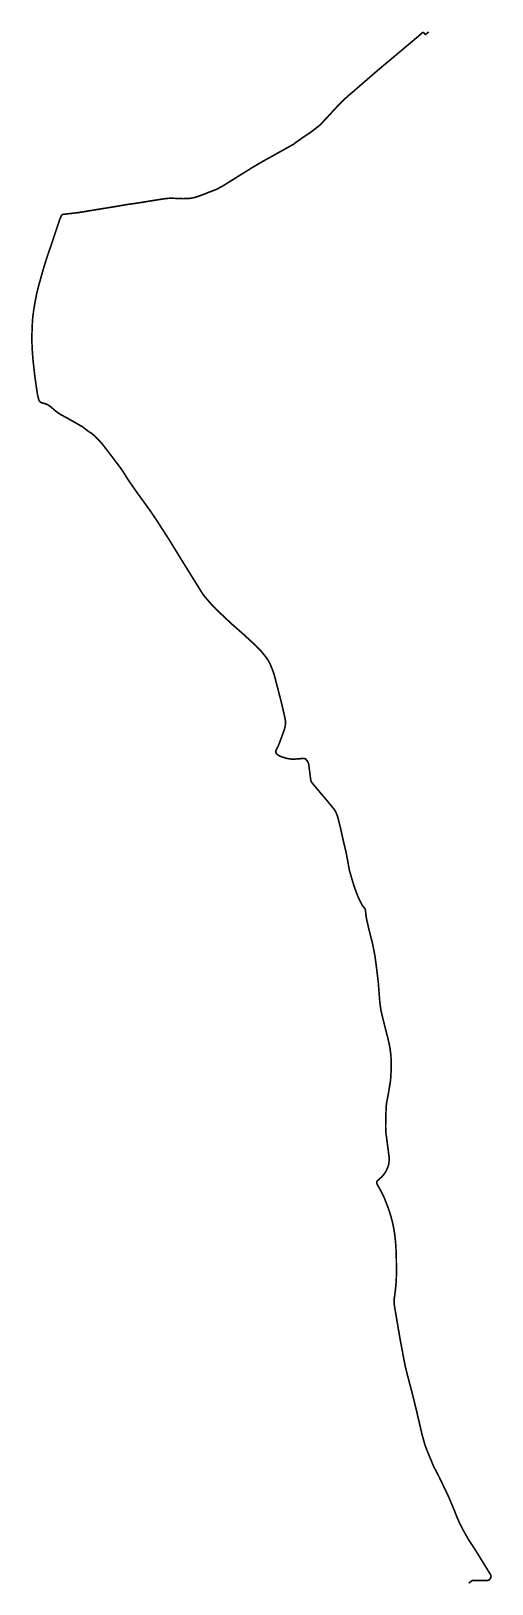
# Model space of a CAD drawing. Header units: millimetres. Extents: x 391180 to 392604, y 304059 to 308860.
import ezdxf

# ---------------------------------------------------------------- set-up
doc = ezdxf.new("R2010")
doc.units = ezdxf.units.MM
doc.linetypes.add('DASHED', pattern=[19.05, 12.7, -6.35])
doc.layers.add('_FUN_33kV OPT 2 Overview Route', color=102, linetype='Continuous', lineweight=9)

msp = doc.modelspace()

# ---------------------------------------------------------------- linework, layer by layer
at = {"layer": '_FUN_33kV OPT 2 Overview Route', "linetype": 'DASHED', "ltscale": 1.5, "flags": 128}
for points in [[(392408.9, 308857.8, 5, 5, 0), (392400, 308850.4, 5, 5, -0.40911), (392397.5, 308850.6, 5, 5, 0), (392393.8, 308854.9, 5, 5, 0.41386), (392389.6, 308855.2, 5, 5, 0), (392364.5, 308833.7, 5, 5, 0), (392334, 308808.1, 5, 5, 0), (392324.4, 308799.9, 5, 5, 0), (392324.4, 308799.9, 5, 5, 0), (392307.6, 308785.9, 5, 5, 0), (392251.3, 308738.7, 5, 5, 0), (392241.8, 308730.5, 5, 5, 0), (392234.9, 308724.5, 5, 5, 0), (392177.1, 308674.3, 5, 5, 0), (392160.4, 308660.1, 5, 5, 0), (392151.8, 308652.3, 5, 5, 0), (392142.6, 308643.5, 5, 5, 0), (392138.6, 308639.6, 5, 5, 0), (392128.6, 308629.4, 5, 5, 0), (392118.2, 308618.2, 5, 5, 0), (392108, 308607.2, 5, 5, 0), (392103, 308601.7, 5, 5, 0), (392094.4, 308592.4, 5, 5, 0), (392092.3, 308590.1, 5, 5, 0), (392078.5, 308575.4, 5, 5, 0), (392073.3, 308569.8, 5, 5, 0), (392061.1, 308560.3, 5, 5, 0), (392052.1, 308553.3, 5, 5, 0), (392043.1, 308546.4, 5, 5, 0), (392026.1, 308535.3, 5, 5, 0), (392019.7, 308530.8, 5, 5, 0), (392004.6, 308520.3, 5, 5, 0), (391997.3, 308515, 5, 5, 0), (391991.7, 308510.5, 5, 5, 0), (391911.6, 308465.9, 5, 5, 0), (391895.3, 308456.7, 5, 5, 0), (391864.5, 308438.7, 5, 5, 0), (391834.1, 308419.7, 5, 5, 0), (391827.7, 308415.8, 5, 5, 0), (391796.5, 308396.2, 5, 5, 0), (391774.9, 308382.6, 5, 5, 0), (391754.2, 308371.3, 5, 5, 0), (391732.2, 308362.8, 5, 5, 0), (391706.5, 308352.7, 5, 5, 0), (391696.3, 308349.1, 5, 5, 0), (391690.4, 308347.2, 5, 5, 0), (391684.2, 308345.5, 0, 0, 0)], [(391667.7, 308342.6, 5, 5, 0), (391650.6, 308342.1, 5, 5, 0), (391621.2, 308343.2, 5, 5, 0), (391608.4, 308343.3, 5, 5, 0), (391599.6, 308342.8, 5, 5, 0), (391584.2, 308340.6, 5, 5, 0), (391498.5, 308326.8, 5, 5, 0), (391479.3, 308324.4, 5, 5, 0), (391440.9, 308317.7, 5, 5, 0), (391367.8, 308305.8, 5, 5, 0), (391337.4, 308300.8, 5, 5, 0), (391328, 308299.2, 5, 5, 0), (391303.5, 308296.3, 5, 5, 0), (391282.2, 308293.9, 5, 5, 0), (391279.2, 308293.5, 5, 5, 0.262966), (391273.8, 308289.3, 5, 5, 0), (391269, 308277.8, 5, 5, 0), (391266.7, 308270.5, 5, 5, 0), (391263.8, 308262.2, 5, 5, 0), (391259.3, 308248.9, 5, 5, 0), (391243.9, 308202.6, 5, 5, 0), (391231.3, 308166.2, 5, 5, 0), (391223.4, 308141.4, 5, 5, 0), (391219.1, 308127.2, 5, 5, 0), (391211.8, 308101.5, 5, 5, 0), (391201.9, 308065.8, 5, 5, 0), (391197.6, 308048.2, 5, 5, 0), (391192.2, 308019.8, 5, 5, 0), (391187.9, 307993.5, 5, 5, 0), (391184.8, 307967.9, 5, 5, 0), (391184.4, 307959.3, 5, 5, 0), (391183.6, 307942.3, 5, 5, 0), (391182.9, 307918.7, 5, 5, 0), (391183.1, 307895, 5, 5, 0), (391184, 307875.3, 5, 5, 0), (391185.8, 307849.3, 5, 5, 0), (391189.5, 307814.9, 5, 5, 0), (391192.1, 307791.7, 5, 5, 0), (391193.2, 307784.1, 5, 5, 0), (391196.2, 307763.3, 5, 5, 0), (391198.1, 307750.3, 5, 5, 0), (391200.1, 307736.7, 5, 5, 0.02347), (391200.4, 307735.5, 5, 5, 0), (391204.1, 307720.4, 5, 5, 0), (391206, 307716.2, 5, 5, 0), (391208.8, 307713.3, 5, 5, 0), (391211.7, 307711.6, 5, 5, 0), (391213.5, 307710.9, 5, 5, 0), (391214.9, 307710.4, 5, 5, 0), (391223.8, 307708, 5, 5, 0), (391229, 307706.1, 5, 5, 0), (391231.1, 307705.1, 5, 5, 0), (391238.5, 307700.6, 5, 5, 0), (391255.9, 307685.8, 5, 5, 0), (391260.5, 307682.1, 5, 5, 0), (391269.9, 307675.6, 5, 5, 0), (391298.5, 307660.1, 5, 5, 0), (391315.2, 307650.5, 5, 5, 0), (391339, 307636.9, 5, 5, 0), (391355.7, 307623.9, 5, 5, 0), (391368.2, 307615.7, 5, 5, 0), (391376.4, 307609.2, 5, 5, 0), (391388.5, 307596.8, 5, 5, 0), (391398.5, 307585.8, 5, 5, 0), (391424.4, 307552.5, 5, 5, 0), (391443.8, 307526.5, 5, 5, 0), (391456.3, 307510.2, 5, 5, 0), (391466.5, 307495, 5, 5, 0), (391477.3, 307477.7, 5, 5, 0), (391484.9, 307466.2, 5, 5, 0), (391505.4, 307436.7, 5, 5, 0), (391546.1, 307380.4, 5, 5, 0), (391565.6, 307351.9, 5, 5, 0), (391606.8, 307287.9, 5, 5, 0), (391653.7, 307211.6, 5, 5, 0), (391696.8, 307142.3, 5, 5, 0), (391706.3, 307126.9, 5, 5, 0), (391714.3, 307114.7, 5, 5, 0), (391738.1, 307087.2, 5, 5, 0), (391752.7, 307071.9, 5, 5, 0), (391776.8, 307049.2, 5, 5, 0), (391797.6, 307029.5, 5, 5, 0), (391818.9, 307010.6, 5, 5, 0), (391836.8, 306995, 5, 5, 0), (391874.1, 306960.7, 5, 5, 0), (391893.4, 306940.4, 5, 5, 0), (391907.7, 306922.4, 5, 5, 0), (391915.3, 306910.5, 5, 5, 0), (391919.7, 306901.5, 5, 5, 0), (391926.8, 306883.8, 5, 5, 0), (391931.3, 306871.3, 5, 5, 0), (391937.2, 306848.6, 5, 5, 0), (391954, 306783.6, 5, 5, 0), (391964.7, 306737.3, 5, 5, 0), (391966.9, 306723.9, 5, 5, 0), (391967, 306719.5, 5, 5, 0), (391964.6, 306706.4, 5, 5, 0), (391963.2, 306701, 5, 5, 0), (391959.3, 306690.4, 5, 5, 0), (391952.2, 306670.7, 5, 5, 0), (391951, 306667.5, 5, 5, 0), (391943.5, 306648.5, 5, 5, 0), (391936.9, 306634.8, 5, 5, 0), (391936.1, 306632.9, 5, 5, 0), (391938.3, 306626.2, 5, 5, 0), (391943.8, 306621.4, 5, 5, 0), (391953, 306616.7, 5, 5, 0), (391965.2, 306613, 5, 5, 0), (391972.8, 306610.7, 5, 5, 0), (391988.5, 306608.8, 5, 5, 0), (392003.6, 306609.8, 0, 0, 0)]]:
    msp.add_lwpolyline(points, format="xyseb", dxfattribs=at)
at = {"layer": '_FUN_33kV OPT 2 Overview Route', "linetype": 'DASHED', "ltscale": 1.5, "const_width": 5, "flags": 128}
for points in [[(391684.2, 308345.5), (391679.9, 308344.4), (391667.8, 308342.6), (391667.7, 308342.6)], [(392003.6, 306609.8), (392012.9, 306610.5), (392021.9, 306611.6), (392026.8, 306610.3)], [(392026.8, 306610.3), (392028, 306610), (392030.5, 306607.4), (392034.3, 306602.4), (392036.8, 306598), (392038.4, 306592.2), (392043.1, 306556), (392044.8, 306543.4), (392045.9, 306539.6), (392047.8, 306536.9), (392062.2, 306519.3), (392087.8, 306489.2), (392115.6, 306455.7), (392118.8, 306451), (392121.3, 306447), (392126.4, 306434.8), (392128.6, 306428.2), (392135.2, 306401.8), (392145.6, 306355), (392151.5, 306330.2), (392154.2, 306318.8), (392156.5, 306306.2), (392160.3, 306285.4), (392163.9, 306265.6), (392175.2, 306226.6), (392180.7, 306209.8), (392191.2, 306182), (392197.1, 306170), (392198, 306168), (392204.4, 306155.9), (392213, 306145.4), (392214.3, 306135), (392215, 306128.1), (392216.5, 306117.6), (392221.5, 306094.7), (392228.6, 306065.4), (392235.3, 306039.8), (392239.6, 306018), (392243, 306000.3), (392247.9, 305963.2), (392253.3, 305918.4), (392258, 305857.1), (392261.7, 305830.7), (392274, 305780.9), (392282.8, 305746.2), (392286.8, 305729.8), (392290.1, 305710.9), (392292.4, 305691.1), (392293.1, 305673), (392293, 305645.8), (392291.2, 305616.3), (392284.4, 305574.7), (392278.7, 305544.5), (392277.6, 305534.8), (392276.9, 305513.7), (392276, 305472.8), (392277.1, 305451.7), (392282.9, 305407.7), (392286.7, 305377.4), (392286.8, 305371.8), (392286.1, 305359), (392284.2, 305351.5), (392279.1, 305338.7), (392274.1, 305329.8), (392270, 305324.1), (392264.2, 305317.8), (392258.5, 305312.5), (392249.3, 305304.3), (392248.6, 305296.3), (392250.2, 305293.8), (392258.1, 305279.8), (392264.9, 305266.8), (392272.3, 305251.3), (392284, 305220.7), (392290.7, 305200.7), (392296.6, 305179.2), (392300.9, 305159), (392304.2, 305138.5), (392306.9, 305111.7), (392307.8, 305098.9), (392308.9, 305069.6), (392309.2, 305040.9), (392309.4, 305017.9), (392308.6, 304994), (392306.2, 304968.2), (392303.6, 304948), (392302.5, 304940.4), (392302.2, 304931.2), (392302.9, 304920), (392306.3, 304900.2), (392320.3, 304817.6), (392336, 304734), (392341, 304713.4), (392359.6, 304642.7), (392372.9, 304587.8), (392385.8, 304532.4)], [(392385.8, 304532.4), (392389, 304518.6), (392397.3, 304489.4)], [(392397.3, 304489.4), (392397.4, 304488.9), (392401.1, 304478.5), (392404.7, 304469.6), (392423.9, 304422.9), (392438.3, 304395.5), (392442.7, 304386.7), (392469.6, 304330.5), (392488.7, 304285.1), (392497, 304263.7), (392505.1, 304245.3), (392516.5, 304223.5), (392532.3, 304195.5), (392541, 304182.5), (392557.9, 304156.3), (392579.5, 304121), (392599.6, 304088.4), (392601.3, 304085), (392601.8, 304082.3), (392601.1, 304078.8), (392598.8, 304074.3), (392594.6, 304070.5), (392590.8, 304069.6), (392553.6, 304069.7), (392543.8, 304069.7), (392532.7, 304061.2)]]:
    msp.add_lwpolyline(points, dxfattribs=at)

doc.saveas('drawing.dxf')
